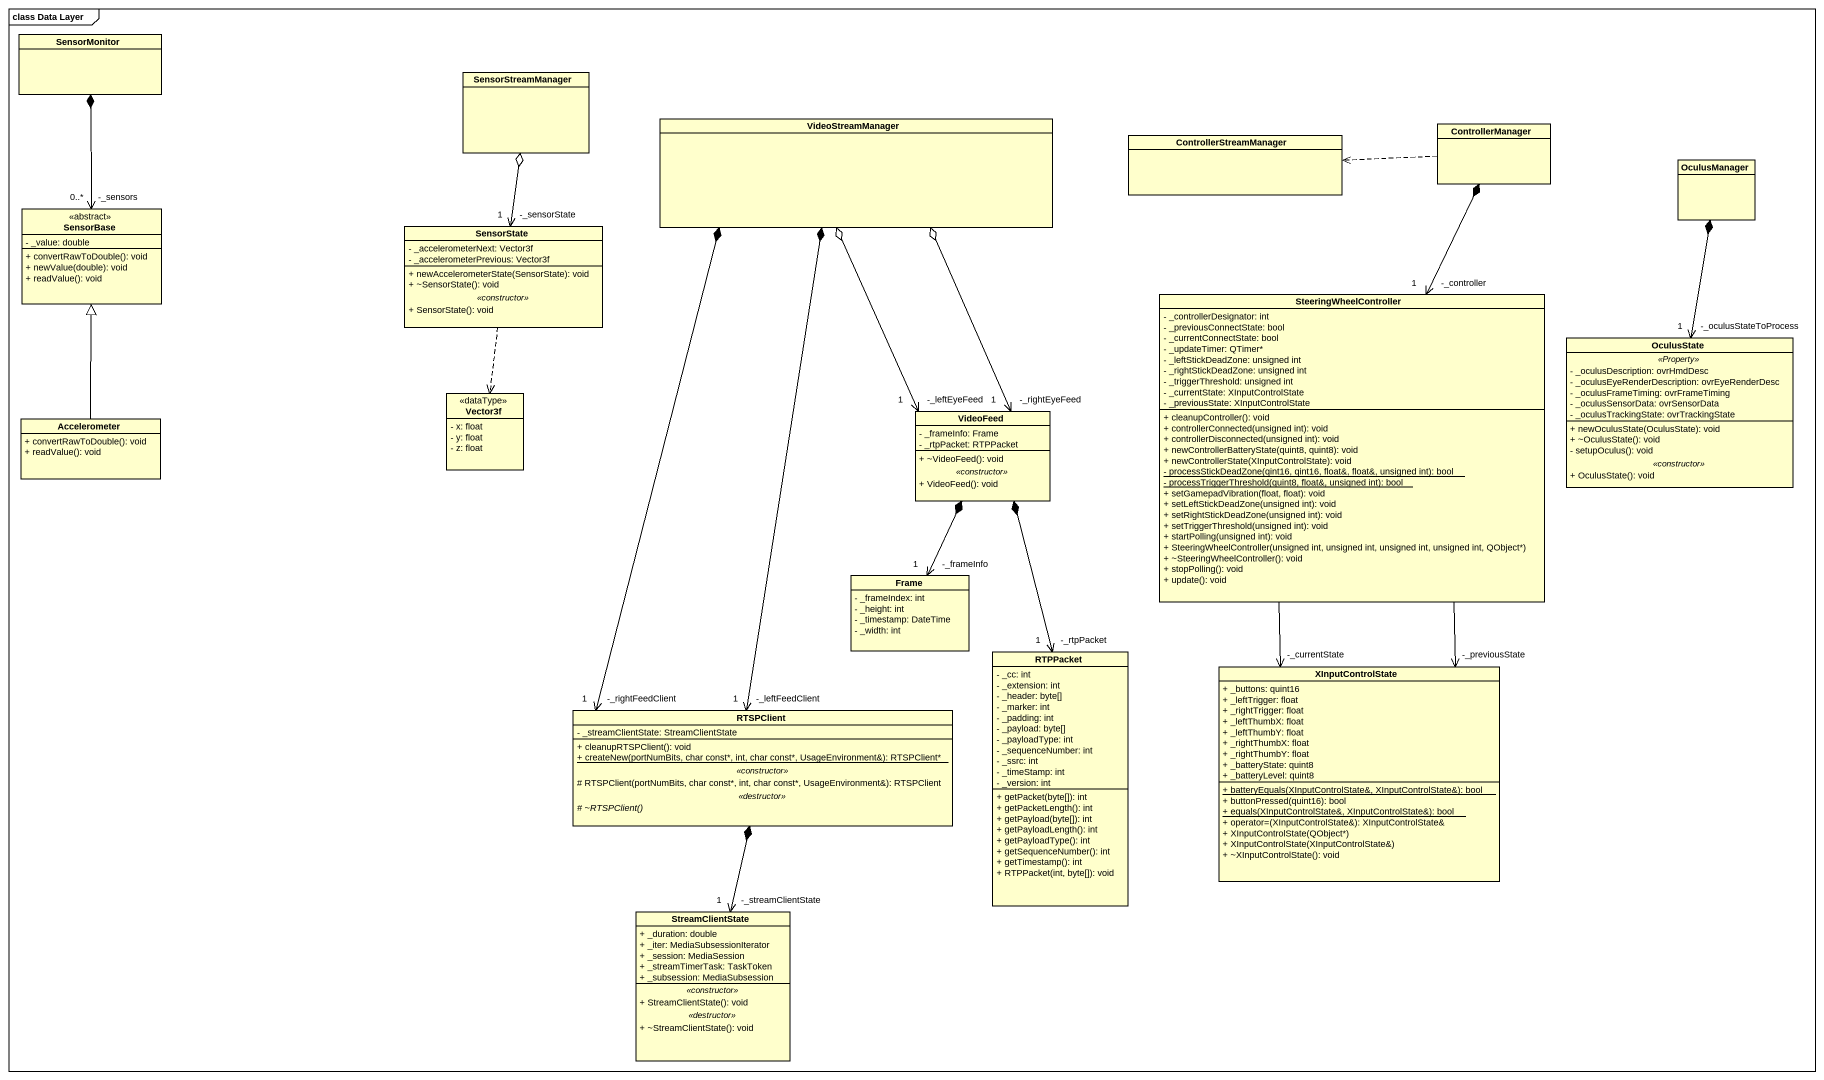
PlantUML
@startuml
mainframe class Data Layer
hide circle
hide empty members
skinparam classAttributeIconSize 0
class SensorMonitor
class SensorStreamManager
class VideoStreamManager
class ControllerManager
class ControllerStreamManager
class OculusManager
class SensorBase <<abstract>> {
  - _value: double
  + convertRawToDouble(): void
  + newValue(double): void
  + readValue(): void
}
class SensorState {
  - _accelerometerNext: Vector3f
  - _accelerometerPrevious: Vector3f
  --
  + newAccelerometerState(SensorState): void
  + ~SensorState(): void
  .. <<constructor>> ..
  + SensorState(): void
}
class SteeringWheelController {
  - _controllerDesignator: int
  - _previousConnectState: bool
  - _currentConnectState: bool
  - _updateTimer: QTimer*
  - _leftStickDeadZone: unsigned int
  - _rightStickDeadZone: unsigned int
  - _triggerThreshold: unsigned int
  - _currentState: XInputControlState
  - _previousState: XInputControlState
  + cleanupController(): void
  + controllerConnected(unsigned int): void
  + controllerDisconnected(unsigned int): void
  + newControllerBatteryState(quint8, quint8): void
  + newControllerState(XInputControlState): void
  {static} - processStickDeadZone(qint16, qint16, float&, float&, unsigned int): bool
  {static} - processTriggerThreshold(quint8, float&, unsigned int): bool
  + setGamepadVibration(float, float): void
  + setLeftStickDeadZone(unsigned int): void
  + setRightStickDeadZone(unsigned int): void
  + setTriggerThreshold(unsigned int): void
  + startPolling(unsigned int): void
  + SteeringWheelController(unsigned int, unsigned int, unsigned int, unsigned int, QObject*)
  + ~SteeringWheelController(): void
  + stopPolling(): void
  + update(): void
}
class OculusState {
  .. <<Property>> ..
  - _oculusDescription: ovrHmdDesc
  - _oculusEyeRenderDescription: ovrEyeRenderDesc
  - _oculusFrameTiming: ovrFrameTiming
  - _oculusSensorData: ovrSensorData
  - _oculusTrackingState: ovrTrackingState
  --
  + newOculusState(OculusState): void
  + ~OculusState(): void
  - setupOculus(): void
  .. <<constructor>> ..
  + OculusState(): void
}
class Vector3f <<dataType>> {
  - x: float
  - y: float
  - z: float
}
class Accelerometer {
  + convertRawToDouble(): void
  + readValue(): void
}
class VideoFeed {
  - _frameInfo: Frame
  - _rtpPacket: RTPPacket
  --
  + ~VideoFeed(): void
  .. <<constructor>> ..
  + VideoFeed(): void
}
class "Frame" as Frame_ {
  - _frameIndex: int
  - _height: int
  - _timestamp: DateTime
  - _width: int
}
class RTPPacket {
  - _cc: int
  - _extension: int
  - _header: byte[]
  - _marker: int
  - _padding: int
  - _payload: byte[]
  - _payloadType: int
  - _sequenceNumber: int
  - _ssrc: int
  - _timeStamp: int
  - _version: int
  + getPacket(byte[]): int
  + getPacketLength(): int
  + getPayload(byte[]): int
  + getPayloadLength(): int
  + getPayloadType(): int
  + getSequenceNumber(): int
  + getTimestamp(): int
  + RTPPacket(int, byte[]): void
}
class XInputControlState {
  + _buttons: quint16
  + _leftTrigger: float
  + _rightTrigger: float
  + _leftThumbX: float
  + _leftThumbY: float
  + _rightThumbX: float
  + _rightThumbY: float
  + _batteryState: quint8
  + _batteryLevel: quint8
  {static} + batteryEquals(XInputControlState&, XInputControlState&): bool
  + buttonPressed(quint16): bool
  {static} + equals(XInputControlState&, XInputControlState&): bool
  + operator=(XInputControlState&): XInputControlState&
  + XInputControlState(QObject*)
  + XInputControlState(XInputControlState&)
  + ~XInputControlState(): void
}
class RTSPClient {
  - _streamClientState: StreamClientState
  --
  + cleanupRTSPClient(): void
  {static} + createNew(portNumBits, char const*, int, char const*, UsageEnvironment&): RTSPClient*
  .. <<constructor>> ..
  # RTSPClient(portNumBits, char const*, int, char const*, UsageEnvironment&): RTSPClient
  .. <<destructor>> ..
  {abstract} # ~RTSPClient()
}
class StreamClientState {
  + _duration: double
  + _iter: MediaSubsessionIterator
  + _session: MediaSession
  + _streamTimerTask: TaskToken
  + _subsession: MediaSubsession
  .. <<constructor>> ..
  + StreamClientState(): void
  .. <<destructor>> ..
  + ~StreamClientState(): void
}
SensorMonitor *--> "-_sensors\n0..*" SensorBase
SensorStreamManager o--> "-_sensorState\n1" SensorState
VideoStreamManager o--> "-_rightEyeFeed\n1" VideoFeed
VideoStreamManager o--> "-_leftEyeFeed\n1" VideoFeed
VideoStreamManager *--> "-_rightFeedClient\n1" RTSPClient
VideoStreamManager *--> "-_leftFeedClient\n1" RTSPClient
ControllerManager .left.> ControllerStreamManager
ControllerManager *--> "-_controller\n1" SteeringWheelController
OculusManager *--> "-_oculusStateToProcess\n1" OculusState
SensorState ..> Vector3f
SteeringWheelController --> "-_currentState" XInputControlState
SteeringWheelController --> "-_previousState" XInputControlState
Accelerometer -up-|> SensorBase
VideoFeed *--> "-_frameInfo\n1" Frame_
VideoFeed *--> "-_rtpPacket\n1" RTPPacket
RTSPClient *--> "-_streamClientState\n1" StreamClientState
@enduml
